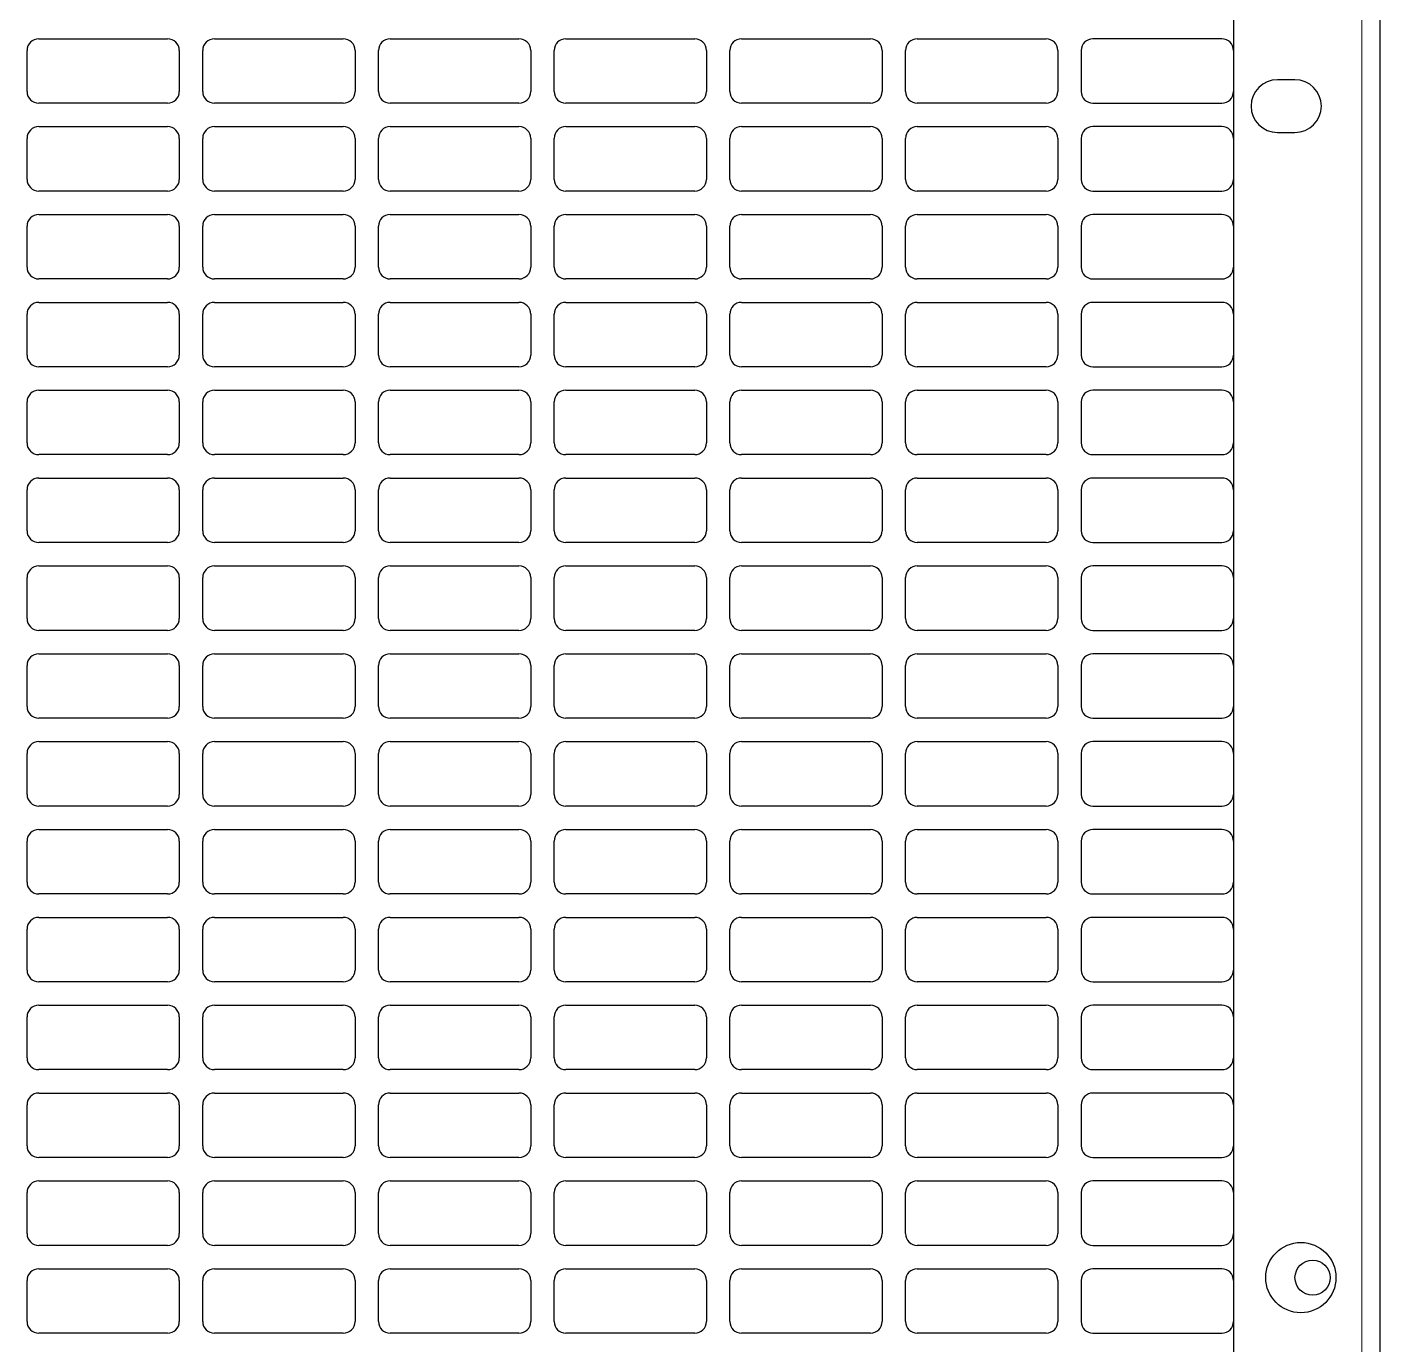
# Model space of a CAD drawing. Header units: millimetres. Extents: x -431 to 638, y -14 to 1990.
# Drawn here: x 342.8 to 573.8, y 789.2 to 1014.2 of the extents above; entities that cross this region are included whole.
import ezdxf

# ---------------------------------------------------------------- set-up
doc = ezdxf.new("R2010")
doc.units = ezdxf.units.MM

msp = doc.modelspace()

# ---------------------------------------------------------------- linework, layer by layer
at = {"color": 7, "linetype": 'Continuous', "lineweight": 25}
for p, q in [((573.77, 1842.16), (573.77, 159.16)), ((548.77, 1812.96), (548.77, 159.16)), ((344.77, 1012.16), (366.77, 1012.16)), ((374.77, 1012.16), (396.77, 1012.16)), ((404.77, 1012.16), (426.77, 1012.16)), ((434.77, 1012.16), (456.77, 1012.16)), ((464.77, 1012.16), (486.77, 1012.16)), ((494.77, 1012.16), (516.77, 1012.16)), ((546.77, 1012.16), (524.77, 1012.16)), ((342.77, 1003.16), (342.77, 1010.16)), ((368.77, 1010.16), (368.77, 1003.16)), ((372.77, 1003.16), (372.77, 1010.16)), ((398.77, 1010.16), (398.77, 1003.16)), ((402.77, 1003.16), (402.77, 1010.16)), ((428.77, 1010.16), (428.77, 1003.16)), ((432.77, 1003.16), (432.77, 1010.16)), ((458.77, 1010.16), (458.77, 1003.16)), ((462.77, 1003.16), (462.77, 1010.16)), ((488.77, 1010.16), (488.77, 1003.16)), ((492.77, 1003.16), (492.77, 1010.16)), ((518.77, 1010.16), (518.77, 1003.16)), ((522.77, 1010.16), (522.77, 1003.16)), ((559.27, 1005.16), (556.27, 1005.16)), ((366.77, 1001.16), (344.77, 1001.16)), ((396.77, 1001.16), (374.77, 1001.16)), ((426.77, 1001.16), (404.77, 1001.16)), ((456.77, 1001.16), (434.77, 1001.16)), ((486.77, 1001.16), (464.77, 1001.16)), ((516.77, 1001.16), (494.77, 1001.16)), ((524.77, 1001.16), (546.77, 1001.16)), ((344.77, 997.16), (366.77, 997.16)), ((374.77, 997.16), (396.77, 997.16)), ((404.77, 997.16), (426.77, 997.16)), ((434.77, 997.16), (456.77, 997.16)), ((464.77, 997.16), (486.77, 997.16)), ((494.77, 997.16), (516.77, 997.16)), ((546.77, 997.16), (524.77, 997.16)), ((556.27, 996.16), (559.27, 996.16)), ((342.77, 988.16), (342.77, 995.16)), ((368.77, 995.16), (368.77, 988.16)), ((372.77, 988.16), (372.77, 995.16)), ((398.77, 995.16), (398.77, 988.16)), ((402.77, 988.16), (402.77, 995.16)), ((428.77, 995.16), (428.77, 988.16)), ((432.77, 988.16), (432.77, 995.16)), ((458.77, 995.16), (458.77, 988.16)), ((462.77, 988.16), (462.77, 995.16)), ((488.77, 995.16), (488.77, 988.16)), ((492.77, 988.16), (492.77, 995.16)), ((518.77, 995.16), (518.77, 988.16)), ((522.77, 995.16), (522.77, 988.16)), ((366.77, 986.16), (344.77, 986.16)), ((396.77, 986.16), (374.77, 986.16)), ((426.77, 986.16), (404.77, 986.16)), ((456.77, 986.16), (434.77, 986.16)), ((486.77, 986.16), (464.77, 986.16)), ((516.77, 986.16), (494.77, 986.16)), ((524.77, 986.16), (546.77, 986.16)), ((344.77, 982.16), (366.77, 982.16)), ((374.77, 982.16), (396.77, 982.16)), ((404.77, 982.16), (426.77, 982.16)), ((434.77, 982.16), (456.77, 982.16)), ((464.77, 982.16), (486.77, 982.16)), ((494.77, 982.16), (516.77, 982.16)), ((546.77, 982.16), (524.77, 982.16)), ((342.77, 973.16), (342.77, 980.16)), ((368.77, 980.16), (368.77, 973.16)), ((372.77, 973.16), (372.77, 980.16)), ((398.77, 980.16), (398.77, 973.16)), ((402.77, 973.16), (402.77, 980.16)), ((428.77, 980.16), (428.77, 973.16)), ((432.77, 973.16), (432.77, 980.16)), ((458.77, 980.16), (458.77, 973.16)), ((462.77, 973.16), (462.77, 980.16)), ((488.77, 980.16), (488.77, 973.16)), ((492.77, 973.16), (492.77, 980.16)), ((518.77, 980.16), (518.77, 973.16)), ((522.77, 980.16), (522.77, 973.16)), ((366.77, 971.16), (344.77, 971.16)), ((396.77, 971.16), (374.77, 971.16)), ((426.77, 971.16), (404.77, 971.16)), ((456.77, 971.16), (434.77, 971.16)), ((486.77, 971.16), (464.77, 971.16)), ((516.77, 971.16), (494.77, 971.16)), ((524.77, 971.16), (546.77, 971.16)), ((344.77, 967.16), (366.77, 967.16)), ((374.77, 967.16), (396.77, 967.16)), ((404.77, 967.16), (426.77, 967.16)), ((434.77, 967.16), (456.77, 967.16)), ((464.77, 967.16), (486.77, 967.16)), ((494.77, 967.16), (516.77, 967.16)), ((546.77, 967.16), (524.77, 967.16)), ((342.77, 958.16), (342.77, 965.16)), ((368.77, 965.16), (368.77, 958.16)), ((372.77, 958.16), (372.77, 965.16)), ((398.77, 965.16), (398.77, 958.16)), ((402.77, 958.16), (402.77, 965.16)), ((428.77, 965.16), (428.77, 958.16)), ((432.77, 958.16), (432.77, 965.16)), ((458.77, 965.16), (458.77, 958.16)), ((462.77, 958.16), (462.77, 965.16)), ((488.77, 965.16), (488.77, 958.16)), ((492.77, 958.16), (492.77, 965.16)), ((518.77, 965.16), (518.77, 958.16)), ((522.77, 965.16), (522.77, 958.16)), ((366.77, 956.16), (344.77, 956.16)), ((396.77, 956.16), (374.77, 956.16)), ((426.77, 956.16), (404.77, 956.16)), ((456.77, 956.16), (434.77, 956.16)), ((486.77, 956.16), (464.77, 956.16)), ((516.77, 956.16), (494.77, 956.16)), ((524.77, 956.16), (546.77, 956.16)), ((344.77, 952.16), (366.77, 952.16)), ((374.77, 952.16), (396.77, 952.16)), ((404.77, 952.16), (426.77, 952.16)), ((434.77, 952.16), (456.77, 952.16)), ((464.77, 952.16), (486.77, 952.16)), ((494.77, 952.16), (516.77, 952.16)), ((546.77, 952.16), (524.77, 952.16)), ((342.77, 943.16), (342.77, 950.16)), ((368.77, 950.16), (368.77, 943.16)), ((372.77, 943.16), (372.77, 950.16)), ((398.77, 950.16), (398.77, 943.16)), ((402.77, 943.16), (402.77, 950.16)), ((428.77, 950.16), (428.77, 943.16)), ((432.77, 943.16), (432.77, 950.16)), ((458.77, 950.16), (458.77, 943.16)), ((462.77, 943.16), (462.77, 950.16)), ((488.77, 950.16), (488.77, 943.16)), ((492.77, 943.16), (492.77, 950.16)), ((518.77, 950.16), (518.77, 943.16)), ((522.77, 950.16), (522.77, 943.16)), ((366.77, 941.16), (344.77, 941.16)), ((396.77, 941.16), (374.77, 941.16)), ((426.77, 941.16), (404.77, 941.16)), ((456.77, 941.16), (434.77, 941.16)), ((486.77, 941.16), (464.77, 941.16)), ((516.77, 941.16), (494.77, 941.16)), ((524.77, 941.16), (546.77, 941.16)), ((344.77, 937.16), (366.77, 937.16)), ((374.77, 937.16), (396.77, 937.16)), ((404.77, 937.16), (426.77, 937.16)), ((434.77, 937.16), (456.77, 937.16)), ((464.77, 937.16), (486.77, 937.16)), ((494.77, 937.16), (516.77, 937.16)), ((546.77, 937.16), (524.77, 937.16)), ((342.77, 928.16), (342.77, 935.16)), ((368.77, 935.16), (368.77, 928.16)), ((372.77, 928.16), (372.77, 935.16)), ((398.77, 935.16), (398.77, 928.16)), ((402.77, 928.16), (402.77, 935.16)), ((428.77, 935.16), (428.77, 928.16)), ((432.77, 928.16), (432.77, 935.16)), ((458.77, 935.16), (458.77, 928.16)), ((462.77, 928.16), (462.77, 935.16)), ((488.77, 935.16), (488.77, 928.16)), ((492.77, 928.16), (492.77, 935.16)), ((518.77, 935.16), (518.77, 928.16)), ((522.77, 935.16), (522.77, 928.16)), ((366.77, 926.16), (344.77, 926.16)), ((396.77, 926.16), (374.77, 926.16)), ((426.77, 926.16), (404.77, 926.16)), ((456.77, 926.16), (434.77, 926.16)), ((486.77, 926.16), (464.77, 926.16)), ((516.77, 926.16), (494.77, 926.16)), ((524.77, 926.16), (546.77, 926.16)), ((344.77, 922.16), (366.77, 922.16)), ((374.77, 922.16), (396.77, 922.16)), ((404.77, 922.16), (426.77, 922.16)), ((434.77, 922.16), (456.77, 922.16)), ((464.77, 922.16), (486.77, 922.16)), ((494.77, 922.16), (516.77, 922.16)), ((546.77, 922.16), (524.77, 922.16)), ((342.77, 913.16), (342.77, 920.16)), ((368.77, 920.16), (368.77, 913.16)), ((372.77, 913.16), (372.77, 920.16)), ((398.77, 920.16), (398.77, 913.16)), ((402.77, 913.16), (402.77, 920.16)), ((428.77, 920.16), (428.77, 913.16)), ((432.77, 913.16), (432.77, 920.16)), ((458.77, 920.16), (458.77, 913.16)), ((462.77, 913.16), (462.77, 920.16)), ((488.77, 920.16), (488.77, 913.16)), ((492.77, 913.16), (492.77, 920.16)), ((518.77, 920.16), (518.77, 913.16)), ((522.77, 920.16), (522.77, 913.16)), ((366.77, 911.16), (344.77, 911.16)), ((396.77, 911.16), (374.77, 911.16)), ((426.77, 911.16), (404.77, 911.16)), ((456.77, 911.16), (434.77, 911.16)), ((486.77, 911.16), (464.77, 911.16)), ((516.77, 911.16), (494.77, 911.16)), ((524.77, 911.16), (546.77, 911.16)), ((344.77, 907.16), (366.77, 907.16)), ((374.77, 907.16), (396.77, 907.16)), ((404.77, 907.16), (426.77, 907.16)), ((434.77, 907.16), (456.77, 907.16)), ((464.77, 907.16), (486.77, 907.16)), ((494.77, 907.16), (516.77, 907.16)), ((546.77, 907.16), (524.77, 907.16)), ((342.77, 898.16), (342.77, 905.16)), ((368.77, 905.16), (368.77, 898.16)), ((372.77, 898.16), (372.77, 905.16)), ((398.77, 905.16), (398.77, 898.16)), ((402.77, 898.16), (402.77, 905.16)), ((428.77, 905.16), (428.77, 898.16)), ((432.77, 898.16), (432.77, 905.16)), ((458.77, 905.16), (458.77, 898.16)), ((462.77, 898.16), (462.77, 905.16)), ((488.77, 905.16), (488.77, 898.16)), ((492.77, 898.16), (492.77, 905.16)), ((518.77, 905.16), (518.77, 898.16)), ((522.77, 905.16), (522.77, 898.16)), ((366.77, 896.16), (344.77, 896.16)), ((396.77, 896.16), (374.77, 896.16)), ((426.77, 896.16), (404.77, 896.16)), ((456.77, 896.16), (434.77, 896.16)), ((486.77, 896.16), (464.77, 896.16)), ((516.77, 896.16), (494.77, 896.16)), ((524.77, 896.16), (546.77, 896.16)), ((344.77, 892.16), (366.77, 892.16)), ((374.77, 892.16), (396.77, 892.16)), ((404.77, 892.16), (426.77, 892.16)), ((434.77, 892.16), (456.77, 892.16)), ((464.77, 892.16), (486.77, 892.16)), ((494.77, 892.16), (516.77, 892.16)), ((546.77, 892.16), (524.77, 892.16)), ((342.77, 883.16), (342.77, 890.16)), ((368.77, 890.16), (368.77, 883.16)), ((372.77, 883.16), (372.77, 890.16)), ((398.77, 890.16), (398.77, 883.16)), ((402.77, 883.16), (402.77, 890.16)), ((428.77, 890.16), (428.77, 883.16)), ((432.77, 883.16), (432.77, 890.16)), ((458.77, 890.16), (458.77, 883.16)), ((462.77, 883.16), (462.77, 890.16)), ((488.77, 890.16), (488.77, 883.16)), ((492.77, 883.16), (492.77, 890.16)), ((518.77, 890.16), (518.77, 883.16)), ((522.77, 890.16), (522.77, 883.16)), ((366.77, 881.16), (344.77, 881.16)), ((396.77, 881.16), (374.77, 881.16)), ((426.77, 881.16), (404.77, 881.16)), ((456.77, 881.16), (434.77, 881.16)), ((486.77, 881.16), (464.77, 881.16)), ((516.77, 881.16), (494.77, 881.16)), ((524.77, 881.16), (546.77, 881.16)), ((344.77, 877.16), (366.77, 877.16)), ((374.77, 877.16), (396.77, 877.16)), ((404.77, 877.16), (426.77, 877.16)), ((434.77, 877.16), (456.77, 877.16)), ((464.77, 877.16), (486.77, 877.16)), ((494.77, 877.16), (516.77, 877.16)), ((546.77, 877.16), (524.77, 877.16)), ((342.77, 868.16), (342.77, 875.16)), ((368.77, 875.16), (368.77, 868.16)), ((372.77, 868.16), (372.77, 875.16)), ((398.77, 875.16), (398.77, 868.16)), ((402.77, 868.16), (402.77, 875.16)), ((428.77, 875.16), (428.77, 868.16)), ((432.77, 868.16), (432.77, 875.16)), ((458.77, 875.16), (458.77, 868.16)), ((462.77, 868.16), (462.77, 875.16)), ((488.77, 875.16), (488.77, 868.16)), ((492.77, 868.16), (492.77, 875.16)), ((518.77, 875.16), (518.77, 868.16)), ((522.77, 875.16), (522.77, 868.16)), ((366.77, 866.16), (344.77, 866.16)), ((396.77, 866.16), (374.77, 866.16)), ((426.77, 866.16), (404.77, 866.16)), ((456.77, 866.16), (434.77, 866.16)), ((486.77, 866.16), (464.77, 866.16)), ((516.77, 866.16), (494.77, 866.16)), ((524.77, 866.16), (546.77, 866.16)), ((344.77, 862.16), (366.77, 862.16)), ((374.77, 862.16), (396.77, 862.16)), ((404.77, 862.16), (426.77, 862.16)), ((434.77, 862.16), (456.77, 862.16)), ((464.77, 862.16), (486.77, 862.16)), ((494.77, 862.16), (516.77, 862.16)), ((546.77, 862.16), (524.77, 862.16)), ((342.77, 853.16), (342.77, 860.16)), ((368.77, 860.16), (368.77, 853.16)), ((372.77, 853.16), (372.77, 860.16)), ((398.77, 860.16), (398.77, 853.16)), ((402.77, 853.16), (402.77, 860.16)), ((428.77, 860.16), (428.77, 853.16)), ((432.77, 853.16), (432.77, 860.16)), ((458.77, 860.16), (458.77, 853.16)), ((462.77, 853.16), (462.77, 860.16)), ((488.77, 860.16), (488.77, 853.16)), ((492.77, 853.16), (492.77, 860.16)), ((518.77, 860.16), (518.77, 853.16)), ((522.77, 860.16), (522.77, 853.16)), ((366.77, 851.16), (344.77, 851.16)), ((396.77, 851.16), (374.77, 851.16)), ((426.77, 851.16), (404.77, 851.16)), ((456.77, 851.16), (434.77, 851.16)), ((486.77, 851.16), (464.77, 851.16)), ((516.77, 851.16), (494.77, 851.16)), ((524.77, 851.16), (546.77, 851.16)), ((344.77, 847.16), (366.77, 847.16)), ((374.77, 847.16), (396.77, 847.16)), ((404.77, 847.16), (426.77, 847.16)), ((434.77, 847.16), (456.77, 847.16)), ((464.77, 847.16), (486.77, 847.16)), ((494.77, 847.16), (516.77, 847.16)), ((546.77, 847.16), (524.77, 847.16)), ((342.77, 838.16), (342.77, 845.16)), ((368.77, 845.16), (368.77, 838.16)), ((372.77, 838.16), (372.77, 845.16)), ((398.77, 845.16), (398.77, 838.16)), ((402.77, 838.16), (402.77, 845.16)), ((428.77, 845.16), (428.77, 838.16)), ((432.77, 838.16), (432.77, 845.16)), ((458.77, 845.16), (458.77, 838.16)), ((462.77, 838.16), (462.77, 845.16)), ((488.77, 845.16), (488.77, 838.16)), ((492.77, 838.16), (492.77, 845.16)), ((518.77, 845.16), (518.77, 838.16)), ((522.77, 845.16), (522.77, 838.16)), ((366.77, 836.16), (344.77, 836.16)), ((396.77, 836.16), (374.77, 836.16)), ((426.77, 836.16), (404.77, 836.16)), ((456.77, 836.16), (434.77, 836.16)), ((486.77, 836.16), (464.77, 836.16)), ((516.77, 836.16), (494.77, 836.16)), ((524.77, 836.16), (546.77, 836.16)), ((344.77, 832.16), (366.77, 832.16)), ((374.77, 832.16), (396.77, 832.16)), ((404.77, 832.16), (426.77, 832.16)), ((434.77, 832.16), (456.77, 832.16)), ((464.77, 832.16), (486.77, 832.16)), ((494.77, 832.16), (516.77, 832.16)), ((546.77, 832.16), (524.77, 832.16)), ((342.77, 823.16), (342.77, 830.16)), ((368.77, 830.16), (368.77, 823.16)), ((372.77, 823.16), (372.77, 830.16)), ((398.77, 830.16), (398.77, 823.16)), ((402.77, 823.16), (402.77, 830.16)), ((428.77, 830.16), (428.77, 823.16)), ((432.77, 823.16), (432.77, 830.16)), ((458.77, 830.16), (458.77, 823.16)), ((462.77, 823.16), (462.77, 830.16)), ((488.77, 830.16), (488.77, 823.16)), ((492.77, 823.16), (492.77, 830.16)), ((518.77, 830.16), (518.77, 823.16)), ((522.77, 830.16), (522.77, 823.16)), ((366.77, 821.16), (344.77, 821.16)), ((396.77, 821.16), (374.77, 821.16)), ((426.77, 821.16), (404.77, 821.16)), ((456.77, 821.16), (434.77, 821.16)), ((486.77, 821.16), (464.77, 821.16)), ((516.77, 821.16), (494.77, 821.16)), ((524.77, 821.16), (546.77, 821.16)), ((344.77, 817.16), (366.77, 817.16)), ((374.77, 817.16), (396.77, 817.16)), ((404.77, 817.16), (426.77, 817.16)), ((434.77, 817.16), (456.77, 817.16)), ((464.77, 817.16), (486.77, 817.16)), ((494.77, 817.16), (516.77, 817.16)), ((546.77, 817.16), (524.77, 817.16)), ((342.77, 808.16), (342.77, 815.16)), ((368.77, 815.16), (368.77, 808.16)), ((372.77, 808.16), (372.77, 815.16)), ((398.77, 815.16), (398.77, 808.16)), ((402.77, 808.16), (402.77, 815.16)), ((428.77, 815.16), (428.77, 808.16)), ((432.77, 808.16), (432.77, 815.16)), ((458.77, 815.16), (458.77, 808.16)), ((462.77, 808.16), (462.77, 815.16)), ((488.77, 815.16), (488.77, 808.16)), ((492.77, 808.16), (492.77, 815.16)), ((518.77, 815.16), (518.77, 808.16)), ((522.77, 815.16), (522.77, 808.16)), ((366.77, 806.16), (344.77, 806.16)), ((396.77, 806.16), (374.77, 806.16)), ((426.77, 806.16), (404.77, 806.16)), ((456.77, 806.16), (434.77, 806.16)), ((486.77, 806.16), (464.77, 806.16)), ((516.77, 806.16), (494.77, 806.16)), ((524.77, 806.16), (546.77, 806.16)), ((344.77, 802.16), (366.77, 802.16)), ((374.77, 802.16), (396.77, 802.16)), ((404.77, 802.16), (426.77, 802.16)), ((434.77, 802.16), (456.77, 802.16)), ((464.77, 802.16), (486.77, 802.16)), ((494.77, 802.16), (516.77, 802.16)), ((546.77, 802.16), (524.77, 802.16)), ((342.77, 793.16), (342.77, 800.16)), ((368.77, 800.16), (368.77, 793.16)), ((372.77, 793.16), (372.77, 800.16)), ((398.77, 800.16), (398.77, 793.16)), ((402.77, 793.16), (402.77, 800.16)), ((428.77, 800.16), (428.77, 793.16)), ((432.77, 793.16), (432.77, 800.16)), ((458.77, 800.16), (458.77, 793.16)), ((462.77, 793.16), (462.77, 800.16)), ((488.77, 800.16), (488.77, 793.16)), ((492.77, 793.16), (492.77, 800.16)), ((518.77, 800.16), (518.77, 793.16)), ((522.77, 800.16), (522.77, 793.16)), ((366.77, 791.16), (344.77, 791.16)), ((396.77, 791.16), (374.77, 791.16)), ((426.77, 791.16), (404.77, 791.16)), ((456.77, 791.16), (434.77, 791.16)), ((486.77, 791.16), (464.77, 791.16)), ((516.77, 791.16), (494.77, 791.16)), ((524.77, 791.16), (546.77, 791.16))]:
    msp.add_line(p, q, dxfattribs=at)
at = {"color": 8, "linetype": 'Continuous', "lineweight": 18}
msp.add_line((570.67, 1812.96), (570.67, 159.16), dxfattribs=at)
at = {"color": 7, "linetype": 'Continuous', "lineweight": 25}
for centre, radius in [((560.27, 800.66), 6), ((562.27, 800.66), 3)]:
    msp.add_circle(centre, radius, dxfattribs=at)
for centre, radius, start, end in [((344.77, 1010.16), 2, 90, 180), ((366.77, 1010.16), 2, 0, 90), ((374.77, 1010.16), 2, 90, 180), ((396.77, 1010.16), 2, 0, 90), ((404.77, 1010.16), 2, 90, 180), ((426.77, 1010.16), 2, 0, 90), ((434.77, 1010.16), 2, 90, 180), ((456.77, 1010.16), 2, 0, 90), ((464.77, 1010.16), 2, 90, 180), ((486.77, 1010.16), 2, 0, 90), ((494.77, 1010.16), 2, 90, 180), ((516.77, 1010.16), 2, 0, 90), ((524.77, 1010.16), 2, 90, 180), ((546.77, 1010.16), 2, 0, 90), ((556.27, 1000.66), 4.5, 90, 270), ((559.27, 1000.66), 4.5, 270, 90), ((344.77, 1003.16), 2, 180, 270), ((366.77, 1003.16), 2, 270, 0), ((374.77, 1003.16), 2, 180, 270), ((396.77, 1003.16), 2, 270, 0), ((404.77, 1003.16), 2, 180, 270), ((426.77, 1003.16), 2, 270, 0), ((434.77, 1003.16), 2, 180, 270), ((456.77, 1003.16), 2, 270, 0), ((464.77, 1003.16), 2, 180, 270), ((486.77, 1003.16), 2, 270, 0), ((494.77, 1003.16), 2, 180, 270), ((516.77, 1003.16), 2, 270, 0), ((524.77, 1003.16), 2, 180, 270), ((546.77, 1003.16), 2, 270, 0), ((344.77, 995.16), 2, 90, 180), ((366.77, 995.16), 2, 0, 90), ((374.77, 995.16), 2, 90, 180), ((396.77, 995.16), 2, 0, 90), ((404.77, 995.16), 2, 90, 180), ((426.77, 995.16), 2, 0, 90), ((434.77, 995.16), 2, 90, 180), ((456.77, 995.16), 2, 0, 90), ((464.77, 995.16), 2, 90, 180), ((486.77, 995.16), 2, 0, 90), ((494.77, 995.16), 2, 90, 180), ((516.77, 995.16), 2, 0, 90), ((524.77, 995.16), 2, 90, 180), ((546.77, 995.16), 2, 0, 90), ((344.77, 988.16), 2, 180, 270), ((366.77, 988.16), 2, 270, 0), ((374.77, 988.16), 2, 180, 270), ((396.77, 988.16), 2, 270, 0), ((404.77, 988.16), 2, 180, 270), ((426.77, 988.16), 2, 270, 0), ((434.77, 988.16), 2, 180, 270), ((456.77, 988.16), 2, 270, 0), ((464.77, 988.16), 2, 180, 270), ((486.77, 988.16), 2, 270, 0), ((494.77, 988.16), 2, 180, 270), ((516.77, 988.16), 2, 270, 0), ((524.77, 988.16), 2, 180, 270), ((546.77, 988.16), 2, 270, 0), ((344.77, 980.16), 2, 90, 180), ((366.77, 980.16), 2, 0, 90), ((374.77, 980.16), 2, 90, 180), ((396.77, 980.16), 2, 0, 90), ((404.77, 980.16), 2, 90, 180), ((426.77, 980.16), 2, 0, 90), ((434.77, 980.16), 2, 90, 180), ((456.77, 980.16), 2, 0, 90), ((464.77, 980.16), 2, 90, 180), ((486.77, 980.16), 2, 0, 90), ((494.77, 980.16), 2, 90, 180), ((516.77, 980.16), 2, 0, 90), ((524.77, 980.16), 2, 90, 180), ((546.77, 980.16), 2, 0, 90), ((344.77, 973.16), 2, 180, 270), ((366.77, 973.16), 2, 270, 0), ((374.77, 973.16), 2, 180, 270), ((396.77, 973.16), 2, 270, 0), ((404.77, 973.16), 2, 180, 270), ((426.77, 973.16), 2, 270, 0), ((434.77, 973.16), 2, 180, 270), ((456.77, 973.16), 2, 270, 0), ((464.77, 973.16), 2, 180, 270), ((486.77, 973.16), 2, 270, 0), ((494.77, 973.16), 2, 180, 270), ((516.77, 973.16), 2, 270, 0), ((524.77, 973.16), 2, 180, 270), ((546.77, 973.16), 2, 270, 0), ((344.77, 965.16), 2, 90, 180), ((366.77, 965.16), 2, 0, 90), ((374.77, 965.16), 2, 90, 180), ((396.77, 965.16), 2, 0, 90), ((404.77, 965.16), 2, 90, 180), ((426.77, 965.16), 2, 0, 90), ((434.77, 965.16), 2, 90, 180), ((456.77, 965.16), 2, 0, 90), ((464.77, 965.16), 2, 90, 180), ((486.77, 965.16), 2, 0, 90), ((494.77, 965.16), 2, 90, 180), ((516.77, 965.16), 2, 360, 90), ((524.77, 965.16), 2, 90, 180), ((546.77, 965.16), 2, 0, 90), ((344.77, 958.16), 2, 180, 270), ((366.77, 958.16), 2, 270, 0), ((374.77, 958.16), 2, 180, 270), ((396.77, 958.16), 2, 270, 0), ((404.77, 958.16), 2, 180, 270), ((426.77, 958.16), 2, 270, 0), ((434.77, 958.16), 2, 180, 270), ((456.77, 958.16), 2, 270, 0), ((464.77, 958.16), 2, 180, 270), ((486.77, 958.16), 2, 270, 0), ((494.77, 958.16), 2, 180, 270), ((516.77, 958.16), 2, 270, 360), ((524.77, 958.16), 2, 180, 270), ((546.77, 958.16), 2, 270, 0), ((344.77, 950.16), 2, 90, 180), ((366.77, 950.16), 2, 0, 90), ((374.77, 950.16), 2, 90, 180), ((396.77, 950.16), 2, 0, 90), ((404.77, 950.16), 2, 90, 180), ((426.77, 950.16), 2, 0, 90), ((434.77, 950.16), 2, 90, 180), ((456.77, 950.16), 2, 0, 90), ((464.77, 950.16), 2, 90, 180), ((486.77, 950.16), 2, 0, 90), ((494.77, 950.16), 2, 90, 180), ((516.77, 950.16), 2, 0, 90), ((524.77, 950.16), 2, 90, 180), ((546.77, 950.16), 2, 0, 90), ((344.77, 943.16), 2, 180, 270), ((366.77, 943.16), 2, 270, 0), ((374.77, 943.16), 2, 180, 270), ((396.77, 943.16), 2, 270, 0), ((404.77, 943.16), 2, 180, 270), ((426.77, 943.16), 2, 270, 0), ((434.77, 943.16), 2, 180, 270), ((456.77, 943.16), 2, 270, 0), ((464.77, 943.16), 2, 180, 270), ((486.77, 943.16), 2, 270, 0), ((494.77, 943.16), 2, 180, 270), ((516.77, 943.16), 2, 270, 0), ((524.77, 943.16), 2, 180, 270), ((546.77, 943.16), 2, 270, 0), ((344.77, 935.16), 2, 90, 180), ((366.77, 935.16), 2, 0, 90), ((374.77, 935.16), 2, 90, 180), ((396.77, 935.16), 2, 0, 90), ((404.77, 935.16), 2, 90, 180), ((426.77, 935.16), 2, 0, 90), ((434.77, 935.16), 2, 90, 180), ((456.77, 935.16), 2, 0, 90), ((464.77, 935.16), 2, 90, 180), ((486.77, 935.16), 2, 0, 90), ((494.77, 935.16), 2, 90, 180), ((516.77, 935.16), 2, 0, 90), ((524.77, 935.16), 2, 90, 180), ((546.77, 935.16), 2, 0, 90), ((344.77, 928.16), 2, 180, 270), ((366.77, 928.16), 2, 270, 0), ((374.77, 928.16), 2, 180, 270), ((396.77, 928.16), 2, 270, 0), ((404.77, 928.16), 2, 180, 270), ((426.77, 928.16), 2, 270, 0), ((434.77, 928.16), 2, 180, 270), ((456.77, 928.16), 2, 270, 0), ((464.77, 928.16), 2, 180, 270), ((486.77, 928.16), 2, 270, 0), ((494.77, 928.16), 2, 180, 270), ((516.77, 928.16), 2, 270, 0), ((524.77, 928.16), 2, 180, 270), ((546.77, 928.16), 2, 270, 0), ((344.77, 920.16), 2, 90, 180), ((366.77, 920.16), 2, 0, 90), ((374.77, 920.16), 2, 90, 180), ((396.77, 920.16), 2, 0, 90), ((404.77, 920.16), 2, 90, 180), ((426.77, 920.16), 2, 0, 90), ((434.77, 920.16), 2, 90, 180), ((456.77, 920.16), 2, 360, 90), ((464.77, 920.16), 2, 90, 180), ((486.77, 920.16), 2, 0, 90), ((494.77, 920.16), 2, 90, 180), ((516.77, 920.16), 2, 0, 90), ((524.77, 920.16), 2, 90, 180), ((546.77, 920.16), 2, 0, 90), ((344.77, 913.16), 2, 180, 270), ((366.77, 913.16), 2, 270, 0), ((374.77, 913.16), 2, 180, 270), ((396.77, 913.16), 2, 270, 0), ((404.77, 913.16), 2, 180, 270), ((426.77, 913.16), 2, 270, 0), ((434.77, 913.16), 2, 180, 270), ((456.77, 913.16), 2, 270, 360), ((464.77, 913.16), 2, 180, 270), ((486.77, 913.16), 2, 270, 0), ((494.77, 913.16), 2, 180, 270), ((516.77, 913.16), 2, 270, 0), ((524.77, 913.16), 2, 180, 270), ((546.77, 913.16), 2, 270, 0), ((344.77, 905.16), 2, 90, 180), ((366.77, 905.16), 2, 0, 90), ((374.77, 905.16), 2, 90, 180), ((396.77, 905.16), 2, 0, 90), ((404.77, 905.16), 2, 90, 180), ((426.77, 905.16), 2, 0, 90), ((434.77, 905.16), 2, 90, 180), ((456.77, 905.16), 2, 0, 90), ((464.77, 905.16), 2, 90, 180), ((486.77, 905.16), 2, 0, 90), ((494.77, 905.16), 2, 90, 180), ((516.77, 905.16), 2, 0, 90), ((524.77, 905.16), 2, 90, 180), ((546.77, 905.16), 2, 0, 90), ((344.77, 898.16), 2, 180, 270), ((366.77, 898.16), 2, 270, 0), ((374.77, 898.16), 2, 180, 270), ((396.77, 898.16), 2, 270, 0), ((404.77, 898.16), 2, 180, 270), ((426.77, 898.16), 2, 270, 0), ((434.77, 898.16), 2, 180, 270), ((456.77, 898.16), 2, 270, 0), ((464.77, 898.16), 2, 180, 270), ((486.77, 898.16), 2, 270, 0), ((494.77, 898.16), 2, 180, 270), ((516.77, 898.16), 2, 270, 0), ((524.77, 898.16), 2, 180, 270), ((546.77, 898.16), 2, 270, 0), ((344.77, 890.16), 2, 90, 180), ((366.77, 890.16), 2, 0, 90), ((374.77, 890.16), 2, 90, 180), ((396.77, 890.16), 2, 0, 90), ((404.77, 890.16), 2, 90, 180), ((426.77, 890.16), 2, 0, 90), ((434.77, 890.16), 2, 90, 180), ((456.77, 890.16), 2, 360, 90), ((464.77, 890.16), 2, 90, 180), ((486.77, 890.16), 2, 0, 90), ((494.77, 890.16), 2, 90, 180), ((516.77, 890.16), 2, 0, 90), ((524.77, 890.16), 2, 90, 180), ((546.77, 890.16), 2, 0, 90), ((344.77, 883.16), 2, 180, 270), ((366.77, 883.16), 2, 270, 0), ((374.77, 883.16), 2, 180, 270), ((396.77, 883.16), 2, 270, 0), ((404.77, 883.16), 2, 180, 270), ((426.77, 883.16), 2, 270, 0), ((434.77, 883.16), 2, 180, 270), ((456.77, 883.16), 2, 270, 0), ((464.77, 883.16), 2, 180, 270), ((486.77, 883.16), 2, 270, 0), ((494.77, 883.16), 2, 180, 270), ((516.77, 883.16), 2, 270, 0), ((524.77, 883.16), 2, 180, 270), ((546.77, 883.16), 2, 270, 0), ((344.77, 875.16), 2, 90, 180), ((366.77, 875.16), 2, 0, 90), ((374.77, 875.16), 2, 90, 180), ((396.77, 875.16), 2, 0, 90), ((404.77, 875.16), 2, 90, 180), ((426.77, 875.16), 2, 0, 90), ((434.77, 875.16), 2, 90, 180), ((456.77, 875.16), 2, 0, 90), ((464.77, 875.16), 2, 90, 180), ((486.77, 875.16), 2, 0, 90), ((494.77, 875.16), 2, 90, 180), ((516.77, 875.16), 2, 0, 90), ((524.77, 875.16), 2, 90, 180), ((546.77, 875.16), 2, 0, 90), ((344.77, 868.16), 2, 180, 270), ((366.77, 868.16), 2, 270, 0), ((374.77, 868.16), 2, 180, 270), ((396.77, 868.16), 2, 270, 0), ((404.77, 868.16), 2, 180, 270), ((426.77, 868.16), 2, 270, 0), ((434.77, 868.16), 2, 180, 270), ((456.77, 868.16), 2, 270, 0), ((464.77, 868.16), 2, 180, 270), ((486.77, 868.16), 2, 270, 0), ((494.77, 868.16), 2, 180, 270), ((516.77, 868.16), 2, 270, 0), ((524.77, 868.16), 2, 180, 270), ((546.77, 868.16), 2, 270, 0), ((344.77, 860.16), 2, 90, 180), ((366.77, 860.16), 2, 0, 90), ((374.77, 860.16), 2, 90, 180), ((396.77, 860.16), 2, 0, 90), ((404.77, 860.16), 2, 90, 180), ((426.77, 860.16), 2, 0, 90), ((434.77, 860.16), 2, 90, 180), ((456.77, 860.16), 2, 0, 90), ((464.77, 860.16), 2, 90, 180), ((486.77, 860.16), 2, 0, 90), ((494.77, 860.16), 2, 90, 180), ((516.77, 860.16), 2, 0, 90), ((524.77, 860.16), 2, 90, 180), ((546.77, 860.16), 2, 0, 90), ((344.77, 853.16), 2, 180, 270), ((366.77, 853.16), 2, 270, 0), ((374.77, 853.16), 2, 180, 270), ((396.77, 853.16), 2, 270, 0), ((404.77, 853.16), 2, 180, 270), ((426.77, 853.16), 2, 270, 0), ((434.77, 853.16), 2, 180, 270), ((456.77, 853.16), 2, 270, 0), ((464.77, 853.16), 2, 180, 270), ((486.77, 853.16), 2, 270, 0), ((494.77, 853.16), 2, 180, 270), ((516.77, 853.16), 2, 270, 0), ((524.77, 853.16), 2, 180, 270), ((546.77, 853.16), 2, 270, 0), ((344.77, 845.16), 2, 90, 180), ((366.77, 845.16), 2, 0, 90), ((374.77, 845.16), 2, 90, 180), ((396.77, 845.16), 2, 0, 90), ((404.77, 845.16), 2, 90, 180), ((426.77, 845.16), 2, 0, 90), ((434.77, 845.16), 2, 90, 180), ((456.77, 845.16), 2, 0, 90), ((464.77, 845.16), 2, 90, 180), ((486.77, 845.16), 2, 0, 90), ((494.77, 845.16), 2, 90, 180), ((516.77, 845.16), 2, 0, 90), ((524.77, 845.16), 2, 90, 180), ((546.77, 845.16), 2, 0, 90), ((344.77, 838.16), 2, 180, 270), ((366.77, 838.16), 2, 270, 0), ((374.77, 838.16), 2, 180, 270), ((396.77, 838.16), 2, 270, 0), ((404.77, 838.16), 2, 180, 270), ((426.77, 838.16), 2, 270, 0), ((434.77, 838.16), 2, 180, 270), ((456.77, 838.16), 2, 270, 0), ((464.77, 838.16), 2, 180, 270), ((486.77, 838.16), 2, 270, 0), ((494.77, 838.16), 2, 180, 270), ((516.77, 838.16), 2, 270, 0), ((524.77, 838.16), 2, 180, 270), ((546.77, 838.16), 2, 270, 0), ((344.77, 830.16), 2, 90, 180), ((366.77, 830.16), 2, 0, 90), ((374.77, 830.16), 2, 90, 180), ((396.77, 830.16), 2, 0, 90), ((404.77, 830.16), 2, 90, 180), ((426.77, 830.16), 2, 0, 90), ((434.77, 830.16), 2, 90, 180), ((456.77, 830.16), 2, 0, 90), ((464.77, 830.16), 2, 90, 180), ((486.77, 830.16), 2, 0, 90), ((494.77, 830.16), 2, 90, 180), ((516.77, 830.16), 2, 0, 90), ((524.77, 830.16), 2, 90, 180), ((546.77, 830.16), 2, 0, 90), ((344.77, 823.16), 2, 180, 270), ((366.77, 823.16), 2, 270, 0), ((374.77, 823.16), 2, 180, 270), ((396.77, 823.16), 2, 270, 0), ((404.77, 823.16), 2, 180, 270), ((426.77, 823.16), 2, 270, 0), ((434.77, 823.16), 2, 180, 270), ((456.77, 823.16), 2, 270, 0), ((464.77, 823.16), 2, 180, 270), ((486.77, 823.16), 2, 270, 0), ((494.77, 823.16), 2, 180, 270), ((516.77, 823.16), 2, 270, 0), ((524.77, 823.16), 2, 180, 270), ((546.77, 823.16), 2, 270, 0), ((344.77, 815.16), 2, 90, 180), ((366.77, 815.16), 2, 0, 90), ((374.77, 815.16), 2, 90, 180), ((396.77, 815.16), 2, 0, 90), ((404.77, 815.16), 2, 90, 180), ((426.77, 815.16), 2, 0, 90), ((434.77, 815.16), 2, 90, 180), ((456.77, 815.16), 2, 0, 90), ((464.77, 815.16), 2, 90, 180), ((486.77, 815.16), 2, 0, 90), ((494.77, 815.16), 2, 90, 180), ((516.77, 815.16), 2, 0, 90), ((524.77, 815.16), 2, 90, 180), ((546.77, 815.16), 2, 0, 90), ((344.77, 808.16), 2, 180, 270), ((366.77, 808.16), 2, 270, 0), ((374.77, 808.16), 2, 180, 270), ((396.77, 808.16), 2, 270, 0), ((404.77, 808.16), 2, 180, 270), ((426.77, 808.16), 2, 270, 0), ((434.77, 808.16), 2, 180, 270), ((456.77, 808.16), 2, 270, 0), ((464.77, 808.16), 2, 180, 270), ((486.77, 808.16), 2, 270, 0), ((494.77, 808.16), 2, 180, 270), ((516.77, 808.16), 2, 270, 0), ((524.77, 808.16), 2, 180, 270), ((546.77, 808.16), 2, 270, 0), ((344.77, 800.16), 2, 90, 180), ((366.77, 800.16), 2, 0, 90), ((374.77, 800.16), 2, 90, 180), ((396.77, 800.16), 2, 0, 90), ((404.77, 800.16), 2, 90, 180), ((426.77, 800.16), 2, 0, 90), ((434.77, 800.16), 2, 90, 180), ((456.77, 800.16), 2, 0, 90), ((464.77, 800.16), 2, 90, 180), ((486.77, 800.16), 2, 0, 90), ((494.77, 800.16), 2, 90, 180), ((516.77, 800.16), 2, 0, 90), ((524.77, 800.16), 2, 90, 180), ((546.77, 800.16), 2, 0, 90), ((344.77, 793.16), 2, 180, 270), ((366.77, 793.16), 2, 270, 0), ((374.77, 793.16), 2, 180, 270), ((396.77, 793.16), 2, 270, 0), ((404.77, 793.16), 2, 180, 270), ((426.77, 793.16), 2, 270, 0), ((434.77, 793.16), 2, 180, 270), ((456.77, 793.16), 2, 270, 0), ((464.77, 793.16), 2, 180, 270), ((486.77, 793.16), 2, 270, 0), ((494.77, 793.16), 2, 180, 270), ((516.77, 793.16), 2, 270, 0), ((524.77, 793.16), 2, 180, 270), ((546.77, 793.16), 2, 270, 0)]:
    msp.add_arc(centre, radius, start, end, dxfattribs=at)

doc.saveas('drawing.dxf')
